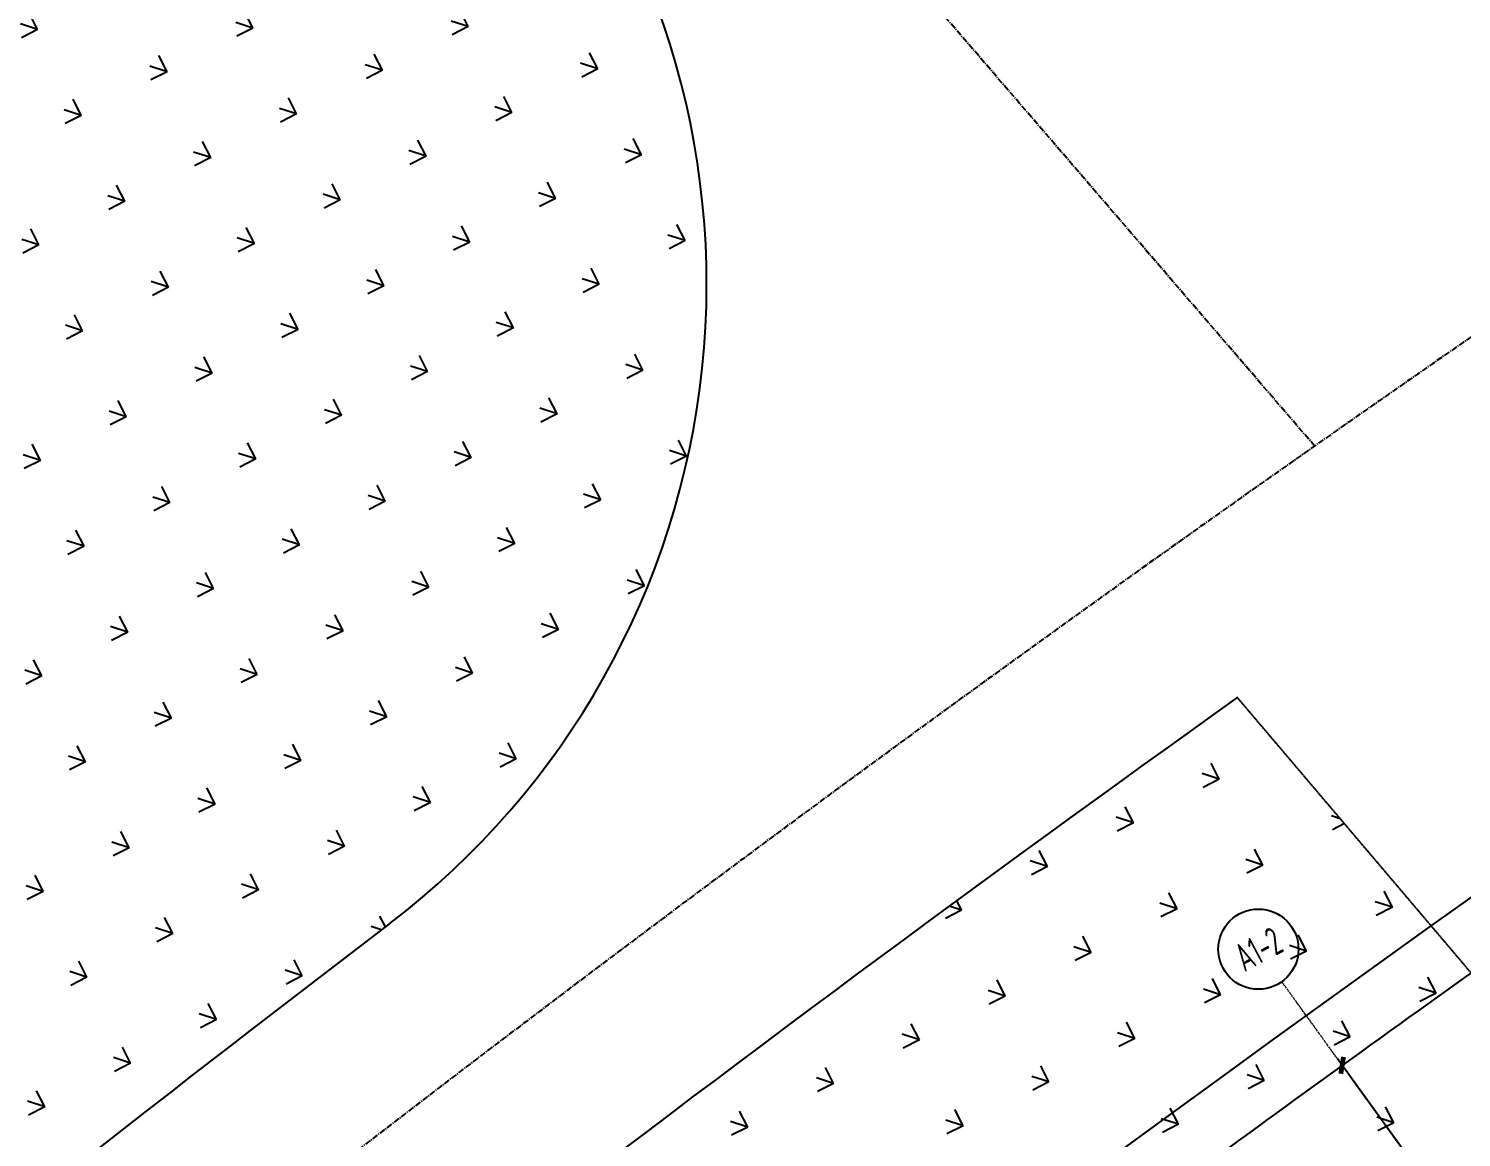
# Model space of a CAD drawing. Header units: millimetres. Extents: x -167 to 12027559, y -6694179 to 6449.
# Drawn here: x 11572547 to 11590396, y -6431991 to -6418184 of the extents above; entities that cross this region are included whole.
import ezdxf
from ezdxf.enums import TextEntityAlignment as Align

# ---------------------------------------------------------------- set-up
doc = ezdxf.new("R2010")
doc.units = ezdxf.units.MM
doc.header["$LTSCALE"] = 10
for name, pattern in [('A1-RG-AXIS$0$CENTER', [50.8, 31.75, -6.35, 6.35, -6.35]), ('A1-RI-F1$0$442 Site - Ground$0$HIDDEN2', [0.1875, 0.125, -0.0625]), ('A1-RI-F1$0$CENTER2', [1.125, 0.75, -0.125, 0.125, -0.125]), ('A1-RI-F1$0$HIDDEN', [0.375, 0.25, -0.125]), ('A1-RI-F1$0$ZXX0', [15, 10, -2.5, 0, -2.5]), ('A1-RI-F1$0$ZXX1000', [18, 15, -1.25, 0.5, -1.25])]:
    doc.linetypes.add(name, pattern=pattern)
for name, color, linetype in [('A1-RG-AXIS$0$A-COLU-HATH', 8, 'Continuous'), ('A1-RG-AXIS$0$A-SYMB-NAME', 13, 'Continuous'), ('A1-RG-AXIS$0$A2-RG-AXIS-150$0$A-DIMS-100', 1, 'Continuous'), ('A1-RI-F1$0$442 Site - clean$0$mry-green area hatch', 76, 'Continuous'), ('A1-RI-F1$0$442 Site - clean$0$mry-roads', 2, 'Continuous'), ('A1-RI-F1$0$442 Site - Ground$0$mry-overhead', 253, 'A1-RI-F1$0$442 Site - Ground$0$HIDDEN2'), ('A1-RI-F1$0$G-ACCS', 7, 'Continuous'), ('A1-RI-F1$0$道路中线_N1', 7, 'Continuous'), ('A1-RI-F1$0$道路中线_中科路', 7, 'Continuous'), ('A1-RI-F1$0$道路中线_内部道路', 3, 'A1-RI-F1$0$CENTER2')]:
    doc.layers.add(name, color=color, linetype=linetype)
doc.layers.add('A1-RG-AXIS$0$A-GRID', color=1, linetype='A1-RG-AXIS$0$CENTER', lineweight=9)
doc.styles.add('A1-RG-AXIS$0$A1-RG-AXIS$0$XD2008', font='xd-hzs.shx', dxfattribs={"width": 0.7, "bigfont": 'xd-hztxt.shx'})
doc.styles.add('A1-RG-AXIS$0$A2-RG-AXIS-150$0$XD2008', font='romans.shx', dxfattribs={"width": 0.7})
doc.dimstyles.new('A1-RG-AXIS$0$A2-RG-AXIS-150$0$XD100', dxfattribs={"dimscale": 100, "dimtxt": 5.5, "dimasz": 1.5, "dimexe": 1, "dimexo": 2, "dimgap": 0.5, "dimtad": 1, "dimdec": 0, "dimdsep": 46, "dimtxsty": 'A1-RG-AXIS$0$A2-RG-AXIS-150$0$XD2008', "dimblk": 'A1-RG-AXIS$0$A2-RG-AXIS-150$0$_ArchTick', "dimcen": 2.5, "dimclrt": 4, "dimaunit": 1, "dimadec": 3, "dimazin": 0, "dimtfac": 1, "dimtdec": 0, "dimtix": 1, "dimtmove": 0, "dimatfit": 3, "dimfxl": 0, "dimtolj": 1, "dimtzin": 0, "dimarcsym": 0})

# ---------------------------------------------------------------- blocks, each defined once
blk = doc.blocks.new('A1-RG-AXIS$0$A2-RG-AXIS-150$0$_ArchTick')
at = {"color": 0, "linetype": 'ByBlock', "const_width": 0.4}
blk.add_lwpolyline([(-0.5, -0.5), (0.5, 0.5)], dxfattribs=at)
blk = doc.blocks.new('*D681')
at = {"layer": 'A1-RG-AXIS$0$A2-RG-AXIS-150$0$A-DIMS-100', "color": 0, "lineweight": -2, "ltscale": 3}
for p, q in [((11670910, -6387267), (11670916, -6387284)), ((11580897, -6435951), (11580908, -6435965))]:
    blk.add_line(p, q, dxfattribs=at)
blk.add_arc((11778732, -6694179), 325182, 109.35703, 127.45663, dxfattribs=at)
at = {"layer": 'Defpoints', "color": 0, "ltscale": 3}
for p in [(11670976, -6387456), (11639300, -6400406), (11581019, -6436110), (11778732, -6694179)]:
    blk.add_point(p, dxfattribs=at)
at = {"layer": 'A1-RG-AXIS$0$A2-RG-AXIS-150$0$A-DIMS-100', "color": 0, "lineweight": -2, "ltscale": 3, "xscale": 150, "yscale": 150, "zscale": 150}
for p, rotation in [((11670949, -6387378), 19.35703132825471), ((11580969, -6436044), 217.4566338573137)]:
    blk.add_blockref('A1-RG-AXIS$0$A2-RG-AXIS-150$0$_ArchTick', p, dxfattribs=dict(at, rotation=rotation))
at = {"layer": 'A1-RG-AXIS$0$A2-RG-AXIS-150$0$A-DIMS-100', "color": 4, "ltscale": 3, "insert": (11623903, -6407911), "char_height": 375, "attachment_point": 5, "rotation": 28.4068, "style": 'A1-RG-AXIS$0$A2-RG-AXIS-150$0$XD2008'}
blk.add_mtext('\\A1;18°5\'59"', dxfattribs=at)
blk = doc.blocks.new('*D694')
at = {"layer": 'A1-RG-AXIS$0$A2-RG-AXIS-150$0$A-DIMS-100', "color": 0, "lineweight": -2, "ltscale": 3}
for p, q in [((11600764, -6431971), (11596488, -6425669)), ((11593309, -6437189), (11588853, -6431013))]:
    blk.add_line(p, q, dxfattribs=at)
blk.add_arc((11778732, -6694179), 324415, 124.1658, 125.81122, dxfattribs=at)
at = {"layer": 'Defpoints', "color": 0, "ltscale": 3}
for p in [(11593983, -6427509), (11600877, -6432136), (11593426, -6437351), (11778732, -6694179)]:
    blk.add_point(p, dxfattribs=at)
at = {"layer": 'A1-RG-AXIS$0$A2-RG-AXIS-150$0$A-DIMS-100', "color": 0, "lineweight": -2, "ltscale": 3, "xscale": 150, "yscale": 150, "zscale": 150}
for p, rotation in [((11596544, -6425752), 34.16579703386991), ((11588911, -6431094), 215.8112154456032)]:
    blk.add_blockref('A1-RG-AXIS$0$A2-RG-AXIS-150$0$_ArchTick', p, dxfattribs=dict(at, rotation=rotation))
at = {"layer": 'A1-RG-AXIS$0$A2-RG-AXIS-150$0$A-DIMS-100', "color": 4, "ltscale": 3, "insert": (11592552, -6428172), "char_height": 375, "attachment_point": 5, "rotation": 34.9885, "style": 'A1-RG-AXIS$0$A2-RG-AXIS-150$0$XD2008'}
blk.add_mtext('\\A1;1°38\'44"', dxfattribs=at)
blk = doc.blocks.new('*D695')
at = {"layer": 'A1-RG-AXIS$0$A2-RG-AXIS-150$0$A-DIMS-100', "color": 0, "lineweight": -2, "ltscale": 3}
for p, q in [((11593309, -6437189), (11588853, -6431013)), ((11586006, -6442619), (11581374, -6436574))]:
    blk.add_line(p, q, dxfattribs=at)
blk.add_arc((11778732, -6694179), 324415, 125.81122, 127.45663, dxfattribs=at)
at = {"layer": 'Defpoints', "color": 0, "ltscale": 3}
for p in [(11586402, -6432923), (11593426, -6437351), (11586127, -6442778), (11778732, -6694179)]:
    blk.add_point(p, dxfattribs=at)
at = {"layer": 'A1-RG-AXIS$0$A2-RG-AXIS-150$0$A-DIMS-100', "color": 0, "lineweight": -2, "ltscale": 3, "xscale": 150, "yscale": 150, "zscale": 150}
for p, rotation in [((11588911, -6431094), 35.81121544560317), ((11581435, -6436653), 217.4566338573385)]:
    blk.add_blockref('A1-RG-AXIS$0$A2-RG-AXIS-150$0$_ArchTick', p, dxfattribs=dict(at, rotation=rotation))
at = {"layer": 'A1-RG-AXIS$0$A2-RG-AXIS-150$0$A-DIMS-100', "color": 4, "ltscale": 3, "insert": (11584990, -6433628), "char_height": 375, "attachment_point": 5, "rotation": 36.6339, "style": 'A1-RG-AXIS$0$A2-RG-AXIS-150$0$XD2008'}
blk.add_mtext('\\A1;1°38\'44"', dxfattribs=at)
blk = doc.blocks.new('A1-RG-AXIS$0$colu')
at = {"layer": 'A1-RG-AXIS$0$A-COLU-HATH', "linetype": 'ByBlock'}
h = blk.add_hatch(dxfattribs=at)
h.set_pattern_fill('ANSI31', color=256, scale=888, angle=11, style=0)
h.set_pattern_definition([(56, (-5304, 12651), (-92.02317055, 62.0704123), [])])
h.paths.add_polyline_path([(11591264, -6433839), (11591159, -6433557), (11590222, -6433908), (11590400, -6434382)])
h.paths.add_polyline_path([(11582706, -6437301), (11582516, -6436795), (11581580, -6437146), (11581701, -6437474)])
h.paths.add_polyline_path([(11590472, -6449024), (11591080, -6449817), (11591635, -6449392), (11591027, -6448598)])
h.paths.add_polyline_path([(11597647, -6443800), (11598174, -6444530), (11598741, -6444120), (11598215, -6443391)])
h.paths.add_polyline_path([(11585545, -6442594), (11586154, -6443388), (11586709, -6442962), (11586101, -6442168)])
h.paths.add_polyline_path([(11592849, -6437150), (11593376, -6437880), (11593943, -6437471), (11593417, -6436741)])
h.paths.add_polyline_path([(11606395, -6455924), (11606921, -6456654), (11607489, -6456244), (11606962, -6455514)])
h.paths.add_polyline_path([(11601626, -6449315), (11602153, -6450044), (11602720, -6449635), (11602194, -6448905)])
edge = h.paths.add_edge_path()
edge.add_arc((11595249, -6454684), 425, 0, 360)
edge = h.paths.add_edge_path()
edge.add_arc((11600176, -6461115), 425, 0, 360)
h.paths.add_polyline_path([(11613307, -6451074), (11613812, -6451818), (11614392, -6451425), (11613886, -6450680)])
h.paths.add_polyline_path([(11620356, -6446424), (11620839, -6447183), (11621430, -6446806), (11620946, -6446047)])
h.paths.add_polyline_path([(11615974, -6439552), (11616458, -6440311), (11617048, -6439934), (11616564, -6439175)])
h.paths.add_polyline_path([(11608730, -6444330), (11609235, -6445075), (11609815, -6444682), (11609309, -6443937)])
h.paths.add_polyline_path([(11600306, -6431919), (11600812, -6432664), (11601391, -6432270), (11600885, -6431526)])
h.paths.add_polyline_path([(11607910, -6426904), (11608394, -6427663), (11608984, -6427286), (11608500, -6426527)])
h.paths.add_polyline_path([(11630302, -6423285), (11630693, -6423983), (11631129, -6423739), (11630739, -6423040)])
h.paths.add_polyline_path([(11626248, -6416039), (11626639, -6416737), (11627075, -6416493), (11626684, -6415795)])
h.paths.add_polyline_path([(11627535, -6441978), (11627997, -6442751), (11628598, -6442392), (11628136, -6441619)])
h.paths.add_polyline_path([(11634839, -6437741), (11635279, -6438526), (11635889, -6438184), (11635450, -6437399)])
h.paths.add_polyline_path([(11615655, -6422109), (11616117, -6422881), (11616718, -6422522), (11616256, -6421750)])
h.paths.add_polyline_path([(11619863, -6429147), (11620325, -6429919), (11620926, -6429560), (11620464, -6428788)])
h.paths.add_polyline_path([(11630859, -6430629), (11631299, -6431414), (11631910, -6431072), (11631470, -6430287)])
h.paths.add_polyline_path([(11627539, -6424694), (11627978, -6425480), (11628589, -6425138), (11628150, -6424353)])
h.paths.add_polyline_path([(11623353, -6434983), (11623815, -6435756), (11624415, -6435396), (11623953, -6434624)])
h.paths.add_polyline_path([(11623535, -6417538), (11623974, -6418324), (11624585, -6417982), (11624146, -6417197)])
h.paths.add_polyline_path([(11635339, -6420464), (11635756, -6421262), (11636376, -6420938), (11635960, -6420140)])
h.paths.add_polyline_path([(11645506, -6407138), (11645842, -6407864), (11645388, -6408074), (11645053, -6407348)])
h.paths.add_polyline_path([(11648218, -6414201), (11648554, -6414927), (11649008, -6414718), (11648672, -6413991)])
h.paths.add_polyline_path([(11649797, -6429904), (11650191, -6430713), (11650820, -6430407), (11650426, -6429597)])
h.paths.add_polyline_path([(11632163, -6412872), (11631542, -6413196), (11632283, -6414615), (11632904, -6414290)])
h.paths.add_polyline_path([(11648553, -6404923), (11647915, -6405211), (11648573, -6406669), (11649211, -6406381)])
h.paths.add_polyline_path([(11638488, -6426491), (11638905, -6427289), (11639525, -6426965), (11639108, -6426167)])
h.paths.add_polyline_path([(11646232, -6422575), (11646626, -6423384), (11647255, -6423078), (11646862, -6422268)])
h.paths.add_polyline_path([(11643258, -6416460), (11643651, -6417269), (11644281, -6416963), (11643887, -6416153)])
edge = h.paths.add_edge_path()
edge.add_arc((11640554, -6410101), 425, 0, 360)
h.paths.add_polyline_path([(11642262, -6433715), (11642678, -6434512), (11643299, -6434188), (11642882, -6433391)])
h.paths.add_polyline_path([(11657439, -6426310), (11657809, -6427131), (11658447, -6426843), (11658077, -6426022)])
h.paths.add_polyline_path([(11654086, -6418882), (11654456, -6419702), (11655094, -6419414), (11654724, -6418594)])
h.paths.add_polyline_path([(11659423, -6409141), (11659770, -6409971), (11660416, -6409702), (11660069, -6408871)])
h.paths.add_polyline_path([(11651288, -6412684), (11651658, -6413504), (11652296, -6413216), (11651926, -6412396)])
h.paths.add_polyline_path([(11672567, -6404095), (11672841, -6404846), (11673311, -6404675), (11673037, -6403924)])
h.paths.add_polyline_path([(11669749, -6396288), (11670092, -6397229), (11670562, -6397058), (11670219, -6396117)])
h.paths.add_polyline_path([(11678236, -6409178), (11678568, -6410121), (11679228, -6409889), (11678897, -6408946)])
h.paths.add_polyline_path([(11675949, -6402668), (11676281, -6403611), (11676941, -6403379), (11676610, -6402436)])
h.paths.add_polyline_path([(11662042, -6415416), (11662388, -6416247), (11663034, -6415977), (11662688, -6415147)])
h.paths.add_polyline_path([(11670094, -6412181), (11670417, -6413021), (11671070, -6412770), (11670748, -6411930)])
h.paths.add_polyline_path([(11656266, -6401573), (11656651, -6402496), (11657297, -6402226), (11656912, -6401304)])
h.paths.add_polyline_path([(11664718, -6398177), (11665077, -6399111), (11665730, -6398860), (11665372, -6397926)])
h.paths.add_polyline_path([(11667657, -6405832), (11667980, -6406673), (11668633, -6406422), (11668311, -6405582)])
h.paths.add_polyline_path([(11673265, -6395025), (11673596, -6395969), (11674256, -6395737), (11673925, -6394793)])
edge = h.paths.add_edge_path()
edge.add_arc((11681417, -6417175), 425, 0, 360)
h.paths.add_polyline_path([(11673015, -6419789), (11673338, -6420629), (11673991, -6420379), (11673669, -6419538)])
h.paths.add_polyline_path([(11665180, -6422938), (11665527, -6423769), (11666173, -6423499), (11665826, -6422668)])
blk = doc.blocks.new('A1-RG-AXIS$0$A1zhouhao')
at = {"color": 13}
blk.add_circle((11937809, -6402822), 500, dxfattribs=at)
at = {"style": 'A1-RG-AXIS$0$A1-RG-AXIS$0$XD2008', "width": 0.7}
blk.add_attdef('GRID', text='', height=500, dxfattribs=at).set_placement((11937809, -6402822), align=Align.MIDDLE)
blk = doc.blocks.new('A1-RI-F1$0$A$C6B365CFD')
at = {"layer": 'A1-RI-F1$0$442 Site - clean$0$mry-green area hatch'}
h = blk.add_hatch(dxfattribs=at)
h.set_pattern_fill('GRASS', color=256, scale=1200, angle=71.9468, style=0)
h.set_pattern_definition([(161.94682, (-11538107.3, 6501587.2), (-1069.71302, -543.795965), [225, -1472.05628]), (116.94682, (-11538107.3, 6501587.2), (-1069.71302, -543.79596), [225, -975]), (206.94682, (-11538107.3, 6501587.2), (543.79596, -1069.71302), [225, -975])])
h.paths.add_polyline_path([(32549, 87660, -1), (32949, 87660, -1)], flags=16)
edge = h.paths.add_edge_path()
edge.add_line((152, 78627), (152, 71161))
edge.add_line((152, 71161), (9170, 60692))
edge.add_arc((16747, 67219), 10000, 220.7431, 310.7209)
edge.add_arc((240588, -192829), 333118, 127.27098, 130.72089, ccw=False)
edge.add_arc((32801, 80218), 10000, 307.271, 398.8564)
edge.add_line((40588, 86491), (39077, 85190))
edge.add_line((39077, 85190), (31774, 93682))
edge.add_line((31774, 93682), (28828, 91148))
edge.add_line((28828, 91148), (32897, 86416))
edge.add_line((32897, 86416), (32361, 85955))
edge.add_line((32361, 85955), (32922, 85303))
edge.add_line((32922, 85303), (25036, 78523))
edge.add_line((25036, 78523), (24476, 79174))
edge.add_line((24476, 79174), (10221, 66917))
edge.add_line((10221, 66917), (152, 78627))
for p, q in [((49187, 74053), (49085, 74254)), ((49187, 74053), (48973, 74123)), ((49187, 74053), (48986, 73951)), ((48117, 73510), (47903, 73579)), ((48117, 73510), (48015, 73710)), ((50694, 73562), (50586, 73597)), ((48117, 73510), (47916, 73408)), ((50746, 73500), (50599, 73425)), ((49730, 72984), (49628, 73184)), ((47047, 72966), (46833, 73035)), ((47047, 72966), (46945, 73166)), ((49730, 72984), (49516, 73053)), ((47047, 72966), (46847, 72864)), ((49730, 72984), (49530, 72882)), ((51344, 72458), (51242, 72658)), ((45977, 72422), (45822, 72473)), ((45977, 72422), (45916, 72542)), ((48661, 72440), (48447, 72510)), ((48661, 72440), (48559, 72640)), ((51344, 72458), (51130, 72527)), ((45977, 72422), (45777, 72320)), ((48661, 72440), (48460, 72338)), ((51344, 72458), (51143, 72356)), ((50274, 71914), (50172, 72114)), ((47591, 71896), (47377, 71966)), ((47591, 71896), (47489, 72097)), ((50274, 71914), (50060, 71984)), ((47591, 71896), (47390, 71794)), ((50274, 71914), (50074, 71812)), ((51888, 71388), (51786, 71589)), ((46521, 71352), (46307, 71422)), ((46521, 71352), (46419, 71553)), ((49204, 71370), (48991, 71440)), ((49204, 71370), (49102, 71571)), ((51888, 71388), (51674, 71458)), ((46521, 71352), (46321, 71250)), ((49204, 71370), (49004, 71268)), ((51888, 71388), (51687, 71286)), ((50818, 70844), (50716, 71045)), ((45452, 70808), (45238, 70878)), ((45452, 70808), (45350, 71009)), ((48135, 70826), (47921, 70896)), ((48135, 70826), (48033, 71027)), ((50818, 70844), (50604, 70914)), ((45452, 70808), (45251, 70706)), ((48135, 70826), (47934, 70724)), ((50818, 70844), (50617, 70742)), ((44382, 70265), (44168, 70334)), ((44382, 70265), (44280, 70465)), ((47065, 70283), (46851, 70352)), ((47065, 70283), (46963, 70483)), ((49748, 70300), (49534, 70370)), ((49748, 70300), (49646, 70501)), ((44382, 70265), (44181, 70163)), ((47065, 70283), (46864, 70181)), ((49748, 70300), (49548, 70198)), ((51362, 69774), (51260, 69975)), ((43312, 69721), (43098, 69791)), ((43312, 69721), (43210, 69921)), ((45995, 69739), (45781, 69808)), ((45995, 69739), (45893, 69939)), ((48679, 69757), (48465, 69826)), ((48679, 69757), (48577, 69957)), ((51362, 69774), (51148, 69844)), ((43312, 69721), (43112, 69619)), ((45995, 69739), (45795, 69637)), ((48679, 69757), (48478, 69655)), ((51362, 69774), (51161, 69673))]:
    blk.add_line(p, q, dxfattribs=at)
at = {"layer": 'A1-RI-F1$0$442 Site - clean$0$mry-roads', "linetype": 'A1-RI-F1$0$HIDDEN'}
blk.add_lwpolyline([(54705, 68839), (49412, 75071)], dxfattribs=at)
at = {"layer": 'A1-RI-F1$0$442 Site - clean$0$mry-roads'}
for centre, radius, start, end in [((32801, 80218), 10000, 307.271, 40.7431), ((240588, -192829), 329118, 125.512, 129.58829), ((240588, -192829), 333118, 127.27098, 130.72089)]:
    blk.add_arc(centre, radius, start, end, dxfattribs=at)
at = {"layer": 'A1-RI-F1$0$道路中线_N1', "color": 1, "linetype": 'A1-RI-F1$0$ZXX0', "ltscale": 0.5}
blk.add_arc((240704, -192975), 280000, 103.38777, 136.3046, dxfattribs=at)
blk.add_arc((240704, -192975), 280000, 103.38777, 136.3046, dxfattribs=at)
at = {"layer": 'A1-RI-F1$0$道路中线_中科路', "color": 6, "linetype": 'A1-RI-F1$0$ZXX1000', "ltscale": 150}
blk.add_arc((240704, -192975), 280000, 107.57247, 136.3046, dxfattribs=at)
at = {"layer": 'A1-RI-F1$0$道路中线_内部道路', "ltscale": 10}
blk.add_line((50375, 78203), (152, 136504), dxfattribs=at)
blk.add_arc((240588, -192829), 331118, 95.27413, 136.56334, dxfattribs=at)
blk = doc.blocks.new('A1-RG-AXIS')
at = {"layer": 'A1-RG-AXIS$0$A-GRID', "linetype": 'A1-RG-AXIS$0$CENTER', "ltscale": 0.05}
blk.add_lwpolyline([(11682866.1, -6392336.6, 0.1037295), (11569674.9, -6456283.6, 0.1037295)], format="xyb", dxfattribs=at)
at = {"layer": 'A1-RG-AXIS$0$A-GRID', "ltscale": 0.05}
for points in [[(11690526.8, -6414141.5, 0.1045274), (11584753.6, -6473784.9)], [(11691982.8, -6418505.6, 0.1046378), (11587756.3, -6477270.1)]]:
    blk.add_lwpolyline(points, format="xyb", dxfattribs=at)
at = {"layer": 'A1-RG-AXIS$0$A-GRID', "linetype": 'A1-RG-AXIS$0$CENTER', "ltscale": 0.05}
blk.add_lwpolyline([(11612502.7, -6463791.2), (11588159.5, -6430052.4)], dxfattribs=at)
blk.add_arc((11778731.9, -6694178.6), 308600, 107.574373, 131.323037, dxfattribs=at)
at = {"layer": 'A1-RG-AXIS$0$A-GRID', "ltscale": 0.05}
blk.add_arc((11778731.9, -6694178.6), 301700, 107.53359, 131.336201, dxfattribs=at)
at = {"layer": 'A1-RG-AXIS$0$A-COLU-HATH', "linetype": 'ByBlock'}
blk.add_blockref('A1-RG-AXIS$0$colu', (0, 0), dxfattribs=at)
at = {"layer": 'A1-RG-AXIS$0$A-SYMB-NAME', "linetype": 'ByBlock'}
ref = blk.add_blockref('A1-RG-AXIS$0$A1zhouhao', (-1958535.8, -6380752.8), dxfattribs=dict(at, rotation=28.00000001429498))
ref.add_attrib('GRID', 'A1-2', dxfattribs={"layer": '0', "color": 4, "height": 350, "rotation": 28, "style": 'A1-RG-AXIS$0$A1-RG-AXIS$0$XD2008', "width": 0.7}).set_placement((11587866.9, -6429647), align=Align.MIDDLE)
at = {"layer": 'A1-RG-AXIS$0$A2-RG-AXIS-150$0$A-DIMS-100', "ltscale": 3}
for base, p1, p2, picture, middle in [((11639299.9, -6400406.2), (11670976.3, -6387456), (11581018.9, -6436109.7), '*D681', (11623903.2, -6407910.6)), ((11593982.5, -6427508.5), (11600876.5, -6432136), (11593425.6, -6437351), '*D694', (11592551.6, -6428172)), ((11586401.5, -6432923.4), (11593425.6, -6437351), (11586127.4, -6442777.8), '*D695', (11584990.3, -6433627.7))]:
    dim = blk.add_angular_dim_3p(base=base, center=(11778731.9, -6694178.6), p1=p1, p2=p2, dimstyle='A1-RG-AXIS$0$A2-RG-AXIS-150$0$XD100', override={"dimtxt": 3.75, "dimadec": 4}, dxfattribs=at)
    dim.commit()
    dim.dimension.update_dxf_attribs({"geometry": picture, "text_midpoint": middle})
blk = doc.blocks.new('A1-RI-F1')
at = {"layer": 'A1-RI-F1$0$442 Site - Ground$0$mry-overhead', "ltscale": 20}
blk.add_lwpolyline([(11758094.7, -6402408, 0.0075769), (11749262.8, -6403167.4), (11748849.8, -6399088.2, 0.055784), (11684355.1, -6412994.7), (11685659.4, -6416881.7, 0.0845607), (11599102.7, -6463333.3), (11592164.5, -6454413.7), (11594248, -6452806.9, 0.0000426), (11592636.5, -6450703.6, 0.0170342), (11576445.4, -6463980.2), (11589775.6, -6479462.5, -0.1641406), (11758553.3, -6408891.5, -0.1641406)], format="xyb", dxfattribs=at)
at = {"color": 3, "linetype": 'ByBlock'}
blk.add_blockref('A1-RG-AXIS', (0, 0), dxfattribs=at)
at = {"layer": 'A1-RI-F1$0$G-ACCS', "linetype": 'ByBlock'}
blk.add_blockref('A1-RI-F1$0$A$C6B365CFD', (11538192.7, -6501584.3), dxfattribs=at)

msp = doc.modelspace()

# ---------------------------------------------------------------- block references
at = {"color": 0}
msp.add_blockref('A1-RI-F1', (0, 0), dxfattribs=at)

doc.saveas('drawing.dxf')
